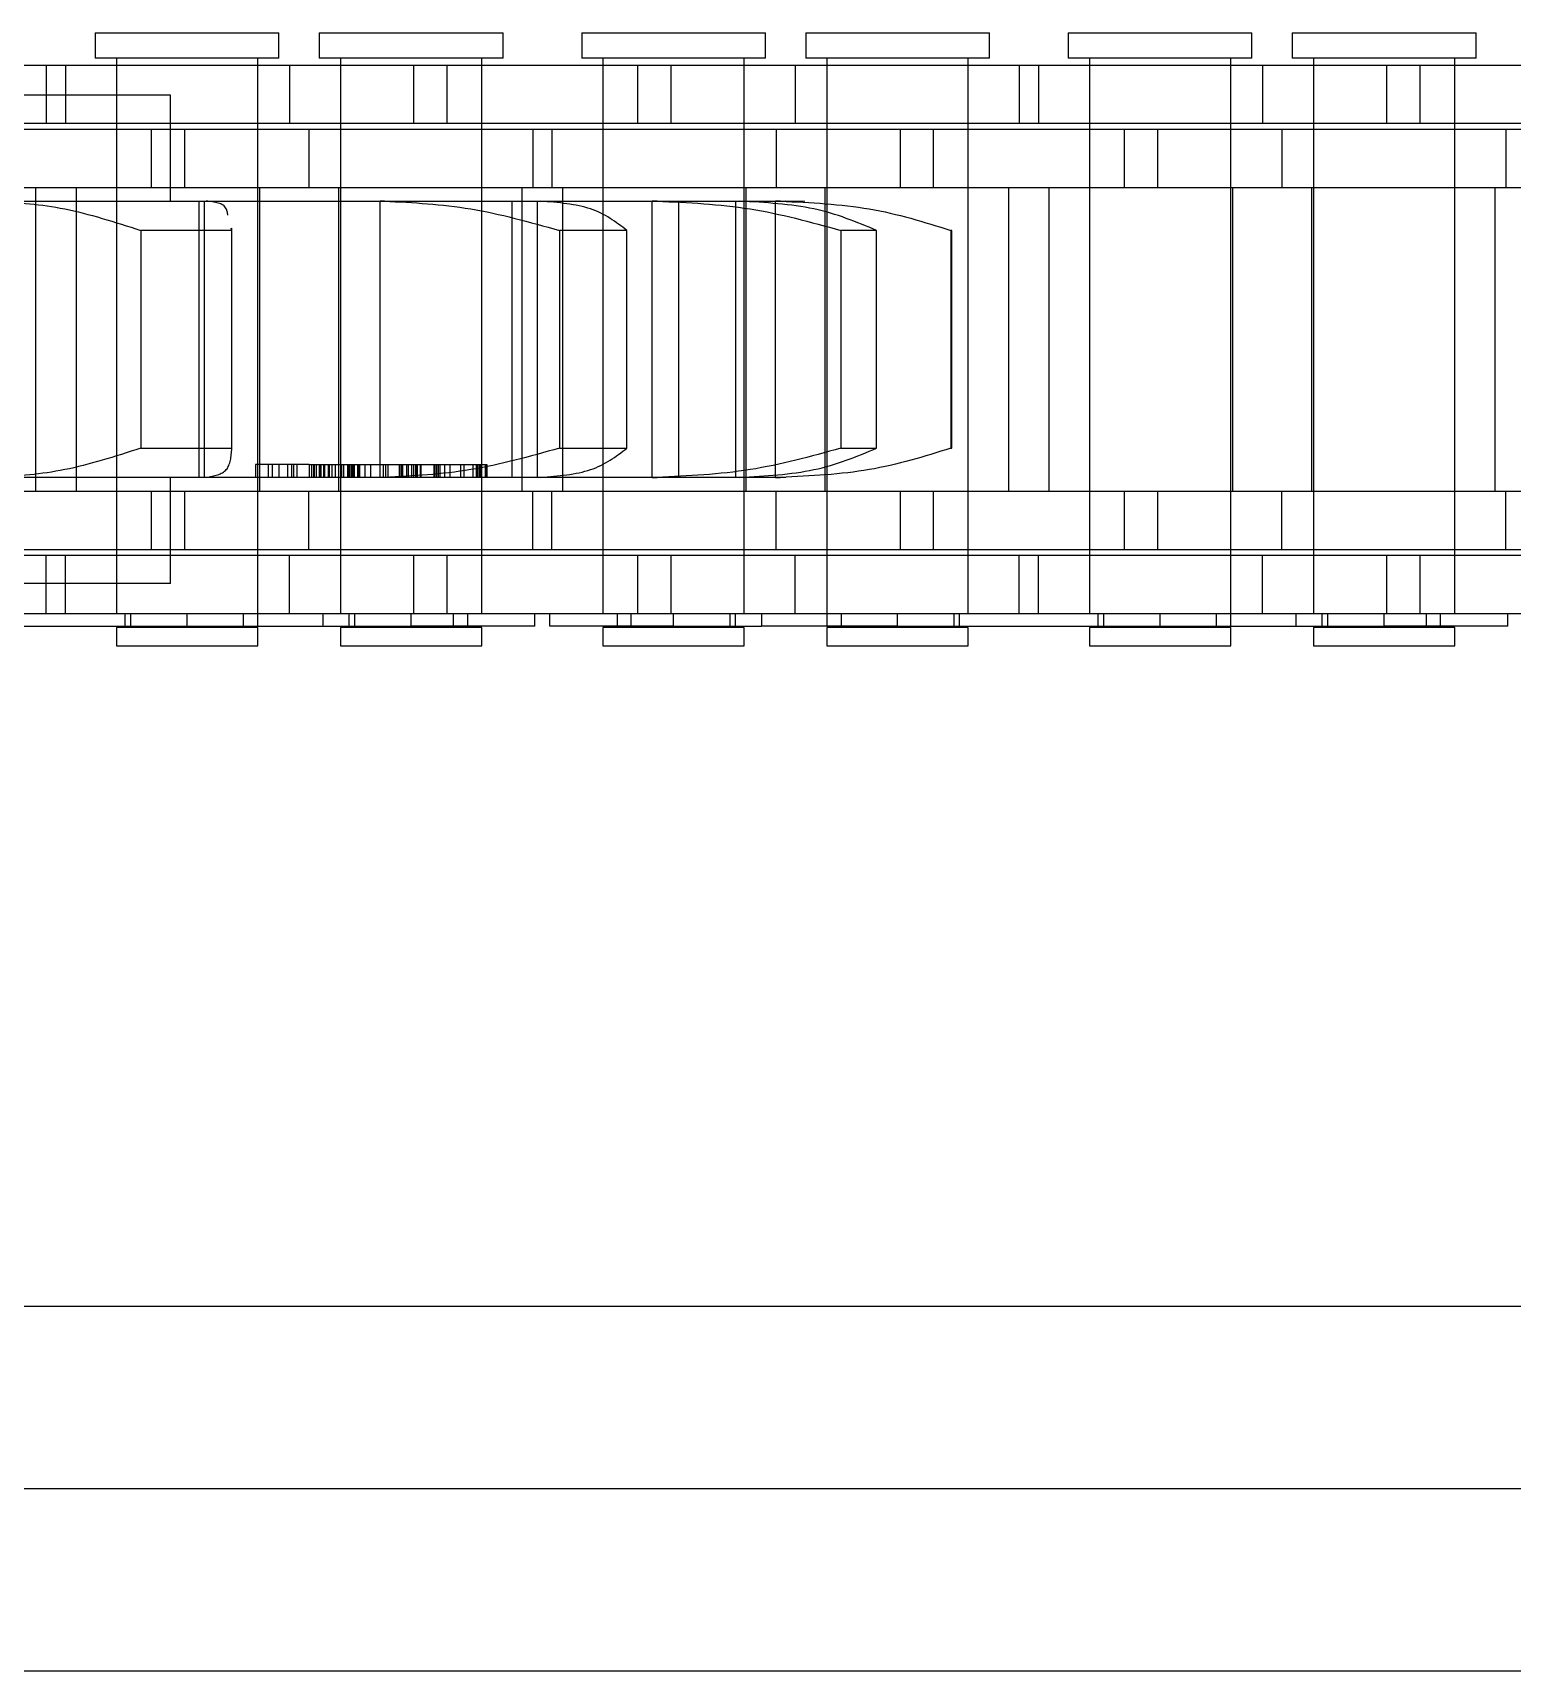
# Model space of a CAD drawing. Header units: metres. Extents: x 0 to 21025, y 0 to 14850.
# Drawn here: x 3559 to 3597.62, y 9046.62 to 9089.38 of the extents above; entities that cross this region are included whole.
import ezdxf

# ---------------------------------------------------------------- set-up
doc = ezdxf.new("R2010")
doc.units = ezdxf.units.M
doc.header["$LTSCALE"] = 25
doc.linetypes.add('HIDDEN2', pattern=[4.7625, 3.175, -1.5875])
doc.layers.add('SL4', color=4, linetype='Continuous')
doc.layers.add('ST1', color=7, linetype='HIDDEN2')

msp = doc.modelspace()

# ---------------------------------------------------------------- linework, layer by layer
at = {"layer": 'SL4'}
for p, q in [((2880.564, 9056.144), (4205.539, 9056.144)), ((4205.539, 9046.619), (2880.564, 9046.619))]:
    msp.add_line(p, q, dxfattribs=at)
at = {"layer": 'ST1'}
for p, q in [((3560.631, 9089.384), (3565.428, 9089.384)), ((3560.631, 9089.384), (3560.631, 9088.725)), ((3565.428, 9088.725), (3565.428, 9089.384)), ((3566.48, 9089.384), (3571.277, 9089.384)), ((3566.48, 9089.384), (3566.48, 9088.725)), ((3571.277, 9088.725), (3571.277, 9089.384)), ((3573.331, 9089.384), (3578.128, 9089.384)), ((3573.331, 9089.384), (3573.331, 9088.725)), ((3578.128, 9088.725), (3578.128, 9089.384)), ((3579.18, 9089.384), (3583.977, 9089.384)), ((3579.18, 9089.384), (3579.18, 9088.725)), ((3583.977, 9088.725), (3583.977, 9089.384)), ((3586.031, 9089.384), (3590.828, 9089.384)), ((3586.031, 9089.384), (3586.031, 9088.725)), ((3590.828, 9088.725), (3590.828, 9089.384)), ((3591.88, 9089.384), (3596.677, 9089.384)), ((3591.88, 9089.384), (3591.88, 9088.725)), ((3596.677, 9088.725), (3596.677, 9089.384)), ((3550.258, 9088.541), (3559.353, 9088.541)), ((3559.353, 9088.541), (3559.353, 9087.021)), ((3559.353, 9088.541), (3565.703, 9088.541)), ((3559.855, 9088.541), (3559.855, 9087.021)), ((3565.428, 9088.725), (3560.631, 9088.725)), ((3561.185, 9088.725), (3561.185, 9074.227)), ((3561.185, 9088.541), (3561.185, 9087.021)), ((3564.875, 9074.227), (3564.875, 9088.725)), ((3564.875, 9087.021), (3564.875, 9088.541)), ((3565.703, 9088.541), (3565.703, 9087.021)), ((3565.703, 9088.541), (3574.798, 9088.541)), ((3571.277, 9088.725), (3566.48, 9088.725)), ((3567.033, 9088.725), (3567.033, 9074.227)), ((3567.033, 9088.541), (3567.033, 9087.021)), ((3568.95, 9087.021), (3568.95, 9088.541)), ((3569.81, 9088.541), (3569.81, 9087.021)), ((3570.723, 9074.227), (3570.723, 9088.725)), ((3570.723, 9087.021), (3570.723, 9088.541)), ((3578.128, 9088.725), (3573.331, 9088.725)), ((3573.885, 9088.725), (3573.885, 9074.227)), ((3573.885, 9088.541), (3573.885, 9087.021)), ((3574.798, 9088.541), (3575.658, 9088.541)), ((3574.798, 9087.021), (3574.798, 9088.541)), ((3575.658, 9088.541), (3584.753, 9088.541)), ((3575.658, 9088.541), (3575.658, 9087.021)), ((3577.575, 9074.227), (3577.575, 9088.725)), ((3577.575, 9087.021), (3577.575, 9088.541)), ((3578.905, 9088.541), (3578.905, 9087.021)), ((3583.977, 9088.725), (3579.18, 9088.725)), ((3579.733, 9088.725), (3579.733, 9074.227)), ((3579.733, 9088.541), (3579.733, 9087.021)), ((3583.423, 9074.227), (3583.423, 9088.725)), ((3583.423, 9087.021), (3583.423, 9088.541)), ((3584.753, 9088.541), (3584.753, 9087.021)), ((3584.753, 9088.541), (3591.103, 9088.541)), ((3585.255, 9088.541), (3585.255, 9087.021)), ((3590.828, 9088.725), (3586.031, 9088.725)), ((3586.585, 9088.725), (3586.585, 9074.227)), ((3586.585, 9088.541), (3586.585, 9087.021)), ((3590.275, 9074.227), (3590.275, 9088.725)), ((3590.275, 9087.021), (3590.275, 9088.541)), ((3591.103, 9088.541), (3591.103, 9087.021)), ((3591.103, 9088.541), (3600.198, 9088.541)), ((3596.677, 9088.725), (3591.88, 9088.725)), ((3592.433, 9088.725), (3592.433, 9074.227)), ((3592.433, 9088.541), (3592.433, 9087.021)), ((3594.35, 9087.021), (3594.35, 9088.541)), ((3595.21, 9088.541), (3595.21, 9087.021)), ((3596.123, 9074.227), (3596.123, 9088.725)), ((3596.123, 9087.021), (3596.123, 9088.541)), ((3562.596, 9087.759), (3523.508, 9087.759)), ((3562.596, 9084.989), (3562.596, 9087.759)), ((3550.258, 9087.021), (3559.353, 9087.021)), ((3553.003, 9086.869), (3562.098, 9086.869)), ((3559.353, 9087.021), (3565.703, 9087.021)), ((3561.185, 9086.869), (3561.185, 9085.349)), ((3562.098, 9086.869), (3562.958, 9086.869)), ((3562.098, 9085.349), (3562.098, 9086.869)), ((3562.958, 9086.869), (3572.053, 9086.869)), ((3562.958, 9086.869), (3562.958, 9085.349)), ((3564.875, 9085.349), (3564.875, 9086.869)), ((3565.703, 9087.021), (3574.798, 9087.021)), ((3566.205, 9086.869), (3566.205, 9085.349)), ((3567.033, 9086.869), (3567.033, 9085.349)), ((3570.723, 9085.349), (3570.723, 9086.869)), ((3572.053, 9086.869), (3572.053, 9085.349)), ((3572.053, 9086.869), (3578.403, 9086.869)), ((3572.555, 9086.869), (3572.555, 9085.349)), ((3573.885, 9086.869), (3573.885, 9085.349)), ((3574.798, 9087.021), (3575.658, 9087.021)), ((3575.658, 9087.021), (3584.753, 9087.021)), ((3577.575, 9085.349), (3577.575, 9086.869)), ((3578.403, 9086.869), (3578.403, 9085.349)), ((3578.403, 9086.869), (3587.498, 9086.869)), ((3579.733, 9086.869), (3579.733, 9085.349)), ((3581.65, 9085.349), (3581.65, 9086.869)), ((3582.51, 9086.869), (3582.51, 9085.349)), ((3583.423, 9085.349), (3583.423, 9086.869)), ((3584.753, 9087.021), (3591.103, 9087.021)), ((3586.585, 9086.869), (3586.585, 9085.349)), ((3587.498, 9086.869), (3588.358, 9086.869)), ((3587.498, 9085.349), (3587.498, 9086.869)), ((3588.358, 9086.869), (3597.453, 9086.869)), ((3588.358, 9086.869), (3588.358, 9085.349)), ((3590.275, 9085.349), (3590.275, 9086.869)), ((3591.103, 9087.021), (3600.198, 9087.021)), ((3591.605, 9086.869), (3591.605, 9085.349)), ((3592.433, 9086.869), (3592.433, 9085.349)), ((3596.123, 9085.349), (3596.123, 9086.869)), ((3597.453, 9086.869), (3597.453, 9085.349)), ((3597.453, 9086.869), (3603.803, 9086.869)), ((3553.003, 9085.349), (3562.098, 9085.349)), ((3559.07, 9085.349), (3559.07, 9077.419)), ((3560.138, 9077.419), (3560.138, 9085.349)), ((3561.185, 9085.349), (3561.185, 9077.419)), ((3562.098, 9085.349), (3562.958, 9085.349)), ((3562.958, 9085.349), (3572.053, 9085.349)), ((3564.875, 9077.419), (3564.875, 9085.349)), ((3564.918, 9085.349), (3564.918, 9077.419)), ((3566.99, 9077.419), (3566.99, 9085.349)), ((3567.033, 9085.349), (3567.033, 9077.419)), ((3570.723, 9077.419), (3570.723, 9085.349)), ((3571.77, 9085.349), (3571.77, 9077.419)), ((3572.053, 9085.349), (3578.403, 9085.349)), ((3572.838, 9077.419), (3572.838, 9085.349)), ((3573.885, 9085.349), (3573.885, 9077.419)), ((3577.575, 9077.419), (3577.575, 9085.349)), ((3577.618, 9085.349), (3577.618, 9077.419)), ((3578.403, 9085.349), (3587.498, 9085.349)), ((3579.69, 9077.419), (3579.69, 9085.349)), ((3579.733, 9085.349), (3579.733, 9077.419)), ((3583.423, 9077.419), (3583.423, 9085.349)), ((3584.47, 9085.349), (3584.47, 9077.419)), ((3585.538, 9077.419), (3585.538, 9085.349)), ((3586.585, 9085.349), (3586.585, 9077.419)), ((3587.498, 9085.349), (3588.358, 9085.349)), ((3588.358, 9085.349), (3597.453, 9085.349)), ((3590.275, 9077.419), (3590.275, 9085.349)), ((3590.318, 9085.349), (3590.318, 9077.419)), ((3592.39, 9077.419), (3592.39, 9085.349)), ((3592.433, 9085.349), (3592.433, 9077.419)), ((3596.123, 9077.419), (3596.123, 9085.349)), ((3597.17, 9085.349), (3597.17, 9077.419)), ((3597.453, 9085.349), (3603.803, 9085.349)), ((3558.044, 9084.989), (3563.526, 9084.989)), ((3563.337, 9084.989), (3563.337, 9077.779)), ((3563.487, 9077.779), (3563.487, 9084.989)), ((3563.526, 9084.989), (3568.071, 9084.989)), ((3568.071, 9077.779), (3568.071, 9084.989)), ((3568.071, 9084.989), (3568.186, 9084.989)), ((3568.186, 9084.989), (3568.071, 9084.989)), ((3568.186, 9084.989), (3572.255, 9084.989)), ((3571.507, 9084.989), (3571.507, 9077.779)), ((3572.177, 9077.779), (3572.177, 9084.989)), ((3572.255, 9084.989), (3575.168, 9084.989)), ((3575.168, 9077.779), (3575.168, 9084.989)), ((3575.168, 9084.989), (3575.297, 9084.989)), ((3575.297, 9084.989), (3575.168, 9084.989)), ((3575.297, 9084.989), (3577.462, 9084.989)), ((3575.854, 9084.989), (3575.854, 9077.779)), ((3577.353, 9077.779), (3577.353, 9084.989)), ((3577.462, 9084.989), (3578.392, 9084.989)), ((3578.392, 9077.779), (3578.392, 9084.989)), ((3578.392, 9084.989), (3578.518, 9084.989)), ((3578.518, 9084.989), (3578.392, 9084.989)), ((3578.518, 9084.989), (3578.659, 9084.989)), ((3579.155, 9084.979), (3578.659, 9084.989)), ((3561.822, 9084.227), (3561.822, 9078.541)), ((3564.198, 9084.227), (3561.822, 9084.227)), ((3564.198, 9084.227), (3564.183, 9084.284)), ((3564.198, 9078.541), (3564.198, 9084.227)), ((3564.2, 9078.483), (3564.2, 9084.284)), ((3572.748, 9084.227), (3572.748, 9078.541)), ((3574.511, 9084.227), (3572.748, 9084.227)), ((3574.511, 9078.541), (3574.511, 9084.227)), ((3580.092, 9084.227), (3580.092, 9078.541)), ((3581.03, 9084.227), (3580.092, 9084.227)), ((3581.03, 9078.541), (3581.03, 9084.227)), ((3582.968, 9084.227), (3582.968, 9078.541)), ((3582.992, 9084.227), (3582.968, 9084.227)), ((3582.992, 9078.541), (3582.992, 9084.227)), ((3561.822, 9078.541), (3564.198, 9078.541)), ((3572.748, 9078.541), (3574.511, 9078.541)), ((3580.092, 9078.541), (3581.03, 9078.541)), ((3582.968, 9078.541), (3582.992, 9078.541)), ((3563.526, 9077.779), (3558.044, 9077.779)), ((3562.596, 9075.009), (3562.596, 9077.779)), ((3568.071, 9077.779), (3563.526, 9077.779)), ((3565.652, 9078.113), (3564.813, 9078.113)), ((3564.813, 9078.113), (3564.813, 9077.779)), ((3565.148, 9078.113), (3565.148, 9077.779)), ((3565.25, 9078.113), (3565.25, 9077.779)), ((3565.421, 9078.113), (3565.421, 9077.779)), ((3565.805, 9078.113), (3565.652, 9078.113)), ((3565.652, 9078.113), (3565.652, 9077.779)), ((3565.756, 9078.113), (3565.756, 9077.779)), ((3566.219, 9078.113), (3565.805, 9078.113)), ((3565.805, 9078.113), (3565.805, 9077.779)), ((3565.897, 9078.113), (3565.897, 9077.779)), ((3566.219, 9078.113), (3568.649, 9078.113)), ((3566.219, 9078.113), (3566.219, 9077.779)), ((3566.278, 9078.113), (3566.278, 9077.779)), ((3566.279, 9078.113), (3566.279, 9077.779)), ((3566.33, 9078.113), (3566.33, 9077.779)), ((3566.343, 9078.113), (3566.343, 9077.779)), ((3566.344, 9078.113), (3566.344, 9077.779)), ((3566.401, 9078.113), (3566.401, 9077.779)), ((3566.477, 9078.113), (3566.477, 9077.779)), ((3566.486, 9078.113), (3566.486, 9077.779)), ((3566.517, 9078.113), (3566.517, 9077.779)), ((3566.591, 9078.113), (3566.591, 9077.779)), ((3566.594, 9078.113), (3566.594, 9077.779)), ((3566.602, 9078.113), (3566.602, 9077.779)), ((3566.615, 9078.113), (3566.615, 9077.779)), ((3566.708, 9078.113), (3566.708, 9077.779)), ((3566.728, 9078.113), (3566.728, 9077.779)), ((3566.735, 9078.113), (3566.735, 9077.779)), ((3566.804, 9078.113), (3566.804, 9077.779)), ((3566.897, 9078.113), (3566.897, 9077.779)), ((3566.981, 9078.113), (3566.981, 9077.779)), ((3567.061, 9078.113), (3567.061, 9077.779)), ((3567.109, 9078.113), (3567.109, 9077.779)), ((3567.213, 9078.113), (3567.213, 9077.779)), ((3567.245, 9078.113), (3567.245, 9077.779)), ((3567.248, 9078.113), (3567.248, 9077.779)), ((3567.281, 9078.113), (3567.281, 9077.779)), ((3567.32, 9078.113), (3567.32, 9077.779)), ((3567.354, 9078.113), (3567.354, 9077.779)), ((3567.357, 9078.113), (3567.357, 9077.779)), ((3567.383, 9078.113), (3567.383, 9077.779)), ((3567.387, 9078.113), (3567.387, 9077.779)), ((3567.475, 9078.113), (3567.475, 9077.779)), ((3567.488, 9078.113), (3567.488, 9077.779)), ((3567.505, 9078.113), (3567.505, 9077.779)), ((3567.524, 9078.113), (3567.524, 9077.779)), ((3567.532, 9078.113), (3567.532, 9077.779)), ((3567.665, 9078.113), (3567.665, 9077.779)), ((3567.825, 9077.779), (3567.825, 9078.113)), ((3568.186, 9077.779), (3568.071, 9077.779)), ((3568.159, 9077.779), (3568.159, 9078.113)), ((3572.255, 9077.779), (3568.186, 9077.779)), ((3568.208, 9078.113), (3568.208, 9077.779)), ((3568.269, 9078.113), (3568.269, 9077.779)), ((3568.568, 9078.113), (3568.568, 9077.779)), ((3568.609, 9078.113), (3568.609, 9077.779)), ((3568.63, 9078.113), (3568.63, 9077.779)), ((3568.649, 9078.113), (3569.039, 9078.113)), ((3568.649, 9078.113), (3568.649, 9077.779)), ((3568.758, 9078.113), (3568.758, 9077.779)), ((3568.804, 9078.113), (3568.804, 9077.779)), ((3568.885, 9078.113), (3568.885, 9077.779)), ((3568.939, 9078.113), (3568.939, 9077.779)), ((3568.993, 9078.113), (3568.993, 9077.779)), ((3569.011, 9078.113), (3569.011, 9077.779)), ((3569.032, 9078.113), (3569.032, 9077.779)), ((3569.039, 9078.113), (3569.039, 9077.779)), ((3569.039, 9078.113), (3569.886, 9078.113)), ((3569.111, 9078.113), (3569.111, 9077.779)), ((3569.135, 9078.113), (3569.135, 9077.779)), ((3569.47, 9078.113), (3569.47, 9077.779)), ((3569.496, 9078.113), (3569.496, 9077.779)), ((3569.543, 9078.113), (3569.543, 9077.779)), ((3569.58, 9078.113), (3569.58, 9077.779)), ((3569.628, 9078.113), (3569.628, 9077.779)), ((3569.75, 9078.113), (3569.75, 9077.779)), ((3569.886, 9078.113), (3569.886, 9077.779)), ((3569.886, 9078.113), (3570.169, 9078.113)), ((3570.169, 9078.113), (3570.169, 9077.779)), ((3570.169, 9078.113), (3570.253, 9078.113)), ((3570.253, 9078.113), (3570.253, 9077.779)), ((3570.253, 9078.113), (3570.577, 9078.113)), ((3570.487, 9078.113), (3570.487, 9077.779)), ((3570.577, 9078.113), (3570.577, 9077.779)), ((3570.577, 9078.113), (3570.613, 9078.113)), ((3570.613, 9078.113), (3570.613, 9077.779)), ((3570.613, 9078.113), (3570.821, 9078.113)), ((3570.656, 9078.113), (3570.656, 9077.779)), ((3570.693, 9078.113), (3570.693, 9077.779)), ((3570.811, 9078.113), (3570.811, 9077.779)), ((3570.821, 9078.113), (3570.821, 9077.779)), ((3570.821, 9078.113), (3570.856, 9078.113)), ((3570.841, 9078.113), (3570.841, 9077.779)), ((3570.856, 9078.113), (3570.856, 9077.779)), ((3575.168, 9077.779), (3572.255, 9077.779)), ((3575.297, 9077.779), (3575.168, 9077.779)), ((3575.168, 9077.779), (3575.297, 9077.779)), ((3577.462, 9077.779), (3575.297, 9077.779)), ((3578.392, 9077.779), (3577.462, 9077.779)), ((3578.518, 9077.779), (3578.392, 9077.779)), ((3578.392, 9077.779), (3578.518, 9077.779)), ((3578.659, 9077.779), (3578.518, 9077.779)), ((3553.003, 9077.419), (3562.098, 9077.419)), ((3561.185, 9077.419), (3561.185, 9075.899)), ((3562.098, 9077.419), (3562.958, 9077.419)), ((3562.098, 9075.899), (3562.098, 9077.419)), ((3562.958, 9077.419), (3572.053, 9077.419)), ((3562.958, 9077.419), (3562.958, 9075.899)), ((3564.875, 9075.899), (3564.875, 9077.419)), ((3566.205, 9075.899), (3566.205, 9077.419)), ((3567.033, 9077.419), (3567.033, 9075.899)), ((3570.723, 9075.899), (3570.723, 9077.419)), ((3572.053, 9075.899), (3572.053, 9077.419)), ((3572.053, 9077.419), (3578.403, 9077.419)), ((3572.555, 9075.899), (3572.555, 9077.419)), ((3573.885, 9077.419), (3573.885, 9075.899)), ((3577.575, 9075.899), (3577.575, 9077.419)), ((3578.403, 9075.899), (3578.403, 9077.419)), ((3578.403, 9077.419), (3587.498, 9077.419)), ((3579.733, 9077.419), (3579.733, 9075.899)), ((3581.65, 9075.899), (3581.65, 9077.419)), ((3582.51, 9077.419), (3582.51, 9075.899)), ((3583.423, 9075.899), (3583.423, 9077.419)), ((3586.585, 9077.419), (3586.585, 9075.899)), ((3587.498, 9077.419), (3588.358, 9077.419)), ((3587.498, 9075.899), (3587.498, 9077.419)), ((3588.358, 9077.419), (3597.453, 9077.419)), ((3588.358, 9077.419), (3588.358, 9075.899)), ((3590.275, 9075.899), (3590.275, 9077.419)), ((3591.605, 9075.899), (3591.605, 9077.419)), ((3592.433, 9077.419), (3592.433, 9075.899)), ((3596.123, 9075.899), (3596.123, 9077.419)), ((3597.453, 9075.899), (3597.453, 9077.419)), ((3597.453, 9077.419), (3603.803, 9077.419)), ((3550.258, 9075.747), (3559.353, 9075.747)), ((3553.003, 9075.899), (3562.098, 9075.899)), ((3559.353, 9074.227), (3559.353, 9075.747)), ((3559.353, 9075.747), (3565.703, 9075.747)), ((3559.855, 9074.227), (3559.855, 9075.747)), ((3561.185, 9075.747), (3561.185, 9074.227)), ((3562.098, 9075.899), (3562.958, 9075.899)), ((3562.958, 9075.899), (3572.053, 9075.899)), ((3564.875, 9073.894), (3564.875, 9075.747)), ((3565.703, 9074.227), (3565.703, 9075.747)), ((3565.703, 9075.747), (3574.798, 9075.747)), ((3567.033, 9075.747), (3567.033, 9074.227)), ((3568.95, 9074.227), (3568.95, 9075.747)), ((3569.81, 9075.747), (3569.81, 9074.227)), ((3570.723, 9074.227), (3570.723, 9075.747)), ((3572.053, 9075.899), (3578.403, 9075.899)), ((3573.885, 9075.747), (3573.885, 9074.227)), ((3574.798, 9075.747), (3575.658, 9075.747)), ((3574.798, 9074.227), (3574.798, 9075.747)), ((3575.658, 9075.747), (3584.753, 9075.747)), ((3575.658, 9075.747), (3575.658, 9074.227)), ((3577.575, 9074.227), (3577.575, 9075.747)), ((3578.403, 9075.899), (3587.498, 9075.899)), ((3578.905, 9074.227), (3578.905, 9075.747)), ((3579.733, 9075.747), (3579.733, 9073.894)), ((3583.423, 9074.227), (3583.423, 9075.747)), ((3584.753, 9074.227), (3584.753, 9075.747)), ((3584.753, 9075.747), (3591.103, 9075.747)), ((3585.255, 9074.227), (3585.255, 9075.747)), ((3586.585, 9075.747), (3586.585, 9074.227)), ((3587.498, 9075.899), (3588.358, 9075.899)), ((3588.358, 9075.899), (3597.453, 9075.899)), ((3590.275, 9073.894), (3590.275, 9075.747)), ((3591.103, 9074.227), (3591.103, 9075.747)), ((3591.103, 9075.747), (3600.198, 9075.747)), ((3592.433, 9075.747), (3592.433, 9074.227)), ((3594.35, 9074.227), (3594.35, 9075.747)), ((3595.21, 9075.747), (3595.21, 9074.227)), ((3596.123, 9074.227), (3596.123, 9075.747)), ((3597.453, 9075.899), (3603.803, 9075.899)), ((3562.596, 9075.009), (3523.508, 9075.009)), ((3550.258, 9074.227), (3559.353, 9074.227)), ((3556.178, 9073.894), (3568.878, 9073.894)), ((3559.353, 9074.227), (3565.703, 9074.227)), ((3561.411, 9073.894), (3561.411, 9074.227)), ((3561.554, 9074.227), (3561.554, 9073.858)), ((3563.03, 9073.894), (3563.03, 9074.227)), ((3564.506, 9073.858), (3564.506, 9074.227)), ((3565.703, 9074.227), (3574.798, 9074.227)), ((3566.582, 9073.894), (3566.582, 9074.227)), ((3567.259, 9073.894), (3567.259, 9074.227)), ((3567.402, 9074.227), (3567.402, 9073.858)), ((3568.878, 9073.894), (3568.878, 9074.227)), ((3572.109, 9073.894), (3568.878, 9073.894)), ((3569.985, 9073.894), (3569.985, 9074.227)), ((3570.354, 9073.858), (3570.354, 9074.227)), ((3572.109, 9073.894), (3572.109, 9074.227)), ((3572.499, 9073.894), (3572.499, 9074.227)), ((3575.73, 9073.894), (3572.499, 9073.894)), ((3574.254, 9074.227), (3574.254, 9073.858)), ((3574.623, 9073.894), (3574.623, 9074.227)), ((3574.798, 9074.227), (3575.658, 9074.227)), ((3575.658, 9074.227), (3584.753, 9074.227)), ((3575.73, 9073.894), (3575.73, 9074.227)), ((3575.73, 9073.894), (3578.026, 9073.894)), ((3577.206, 9073.858), (3577.206, 9074.227)), ((3577.349, 9073.894), (3577.349, 9074.227)), ((3578.026, 9074.227), (3578.026, 9073.894)), ((3581.578, 9073.894), (3578.026, 9073.894)), ((3580.102, 9074.227), (3580.102, 9073.858)), ((3581.578, 9073.894), (3581.578, 9074.227)), ((3581.578, 9073.894), (3594.278, 9073.894)), ((3583.054, 9073.858), (3583.054, 9074.227)), ((3583.197, 9073.894), (3583.197, 9074.227)), ((3584.753, 9074.227), (3591.103, 9074.227)), ((3586.811, 9073.894), (3586.811, 9074.227)), ((3586.954, 9074.227), (3586.954, 9073.858)), ((3588.43, 9073.894), (3588.43, 9074.227)), ((3589.906, 9073.858), (3589.906, 9074.227)), ((3591.103, 9074.227), (3600.198, 9074.227)), ((3591.982, 9073.894), (3591.982, 9074.227)), ((3592.659, 9073.894), (3592.659, 9074.227)), ((3592.802, 9074.227), (3592.802, 9073.858)), ((3594.278, 9073.894), (3594.278, 9074.227)), ((3597.509, 9073.894), (3594.278, 9073.894)), ((3595.385, 9073.894), (3595.385, 9074.227)), ((3595.754, 9073.858), (3595.754, 9074.227)), ((3597.509, 9073.894), (3597.509, 9074.227)), ((3564.875, 9073.858), (3561.185, 9073.858)), ((3561.185, 9073.858), (3561.185, 9073.384)), ((3564.875, 9073.384), (3564.875, 9073.858)), ((3570.723, 9073.858), (3567.033, 9073.858)), ((3567.033, 9073.858), (3567.033, 9073.384)), ((3570.723, 9073.384), (3570.723, 9073.858)), ((3577.575, 9073.858), (3573.885, 9073.858)), ((3573.885, 9073.858), (3573.885, 9073.384)), ((3577.575, 9073.384), (3577.575, 9073.858)), ((3583.423, 9073.858), (3579.733, 9073.858)), ((3579.733, 9073.858), (3579.733, 9073.384)), ((3583.423, 9073.384), (3583.423, 9073.858)), ((3590.275, 9073.858), (3586.585, 9073.858)), ((3586.585, 9073.858), (3586.585, 9073.384)), ((3590.275, 9073.384), (3590.275, 9073.858)), ((3596.123, 9073.858), (3592.433, 9073.858)), ((3592.433, 9073.858), (3592.433, 9073.384)), ((3596.123, 9073.384), (3596.123, 9073.858)), ((3561.185, 9073.384), (3564.875, 9073.384)), ((3567.033, 9073.384), (3570.723, 9073.384)), ((3573.885, 9073.384), (3577.575, 9073.384)), ((3579.733, 9073.384), (3583.423, 9073.384)), ((3586.585, 9073.384), (3590.275, 9073.384)), ((3592.433, 9073.384), (3596.123, 9073.384)), ((2880.564, 9056.144), (4205.539, 9056.144)), ((4205.539, 9051.381), (2880.564, 9051.381))]:
    msp.add_line(p, q, dxfattribs=at)
for points, knots in [([(3558.044, 9084.989), (3558.626, 9084.951), (3559.792, 9084.875), (3561.145, 9084.443), (3561.822, 9084.227)], [0, 0, 0, 0, 0.499479, 1, 1, 1, 1]), ([(3564.094, 9084.623), (3564.084, 9084.681), (3564.04, 9084.94), (3563.75, 9084.967), (3563.526, 9084.989)], [0, 0, 0, 0, 0.2260882, 1, 1, 1, 1]), ([(3568.186, 9084.989), (3568.93, 9084.951), (3570.419, 9084.875), (3571.971, 9084.443), (3572.748, 9084.227)], [0, 0, 0, 0, 0.499464, 1, 1, 1, 1]), ([(3574.511, 9084.227), (3574.224, 9084.443), (3573.652, 9084.875), (3572.72, 9084.951), (3572.255, 9084.989)], [0, 0, 0, 0, 0.500513, 1, 1, 1, 1]), ([(3575.297, 9084.989), (3576.112, 9084.951), (3577.745, 9084.876), (3579.309, 9084.443), (3580.092, 9084.227)], [0, 0, 0, 0, 0.499124, 1, 1, 1, 1]), ([(3581.03, 9084.227), (3580.508, 9084.443), (3579.465, 9084.875), (3578.129, 9084.951), (3577.462, 9084.989)], [0, 0, 0, 0, 0.500534, 1, 1, 1, 1]), ([(3578.518, 9084.989), (3579.307, 9084.951), (3580.887, 9084.876), (3582.273, 9084.443), (3582.968, 9084.227)], [0, 0, 0, 0, 0.499098, 1, 1, 1, 1]), ([(3561.822, 9078.541), (3561.145, 9078.324), (3559.792, 9077.892), (3558.626, 9077.816), (3558.044, 9077.779)], [0, 0, 0, 0, 0.500514, 1, 1, 1, 1]), ([(3563.526, 9077.779), (3563.733, 9077.816), (3564.147, 9077.892), (3564.181, 9078.324), (3564.198, 9078.541)], [0, 0, 0, 0, 0.499427, 1, 1, 1, 1]), ([(3572.748, 9078.541), (3571.971, 9078.324), (3570.419, 9077.892), (3568.93, 9077.816), (3568.186, 9077.779)], [0, 0, 0, 0, 0.500529, 1, 1, 1, 1]), ([(3572.255, 9077.779), (3572.72, 9077.816), (3573.652, 9077.892), (3574.224, 9078.324), (3574.511, 9078.541)], [0, 0, 0, 0, 0.49948, 1, 1, 1, 1]), ([(3580.092, 9078.541), (3579.31, 9078.324), (3577.746, 9077.892), (3576.113, 9077.816), (3575.297, 9077.779)], [0, 0, 0, 0, 0.500152, 1, 1, 1, 1]), ([(3577.462, 9077.779), (3578.129, 9077.816), (3579.465, 9077.892), (3580.508, 9078.324), (3581.03, 9078.541)], [0, 0, 0, 0, 0.499459, 1, 1, 1, 1]), ([(3582.968, 9078.541), (3582.275, 9078.324), (3580.888, 9077.892), (3579.308, 9077.816), (3578.518, 9077.779)], [0, 0, 0, 0, 0.500133, 1, 1, 1, 1])]:
    msp.add_open_spline(points, degree=3, knots=knots, dxfattribs=at)

doc.saveas('drawing.dxf')
